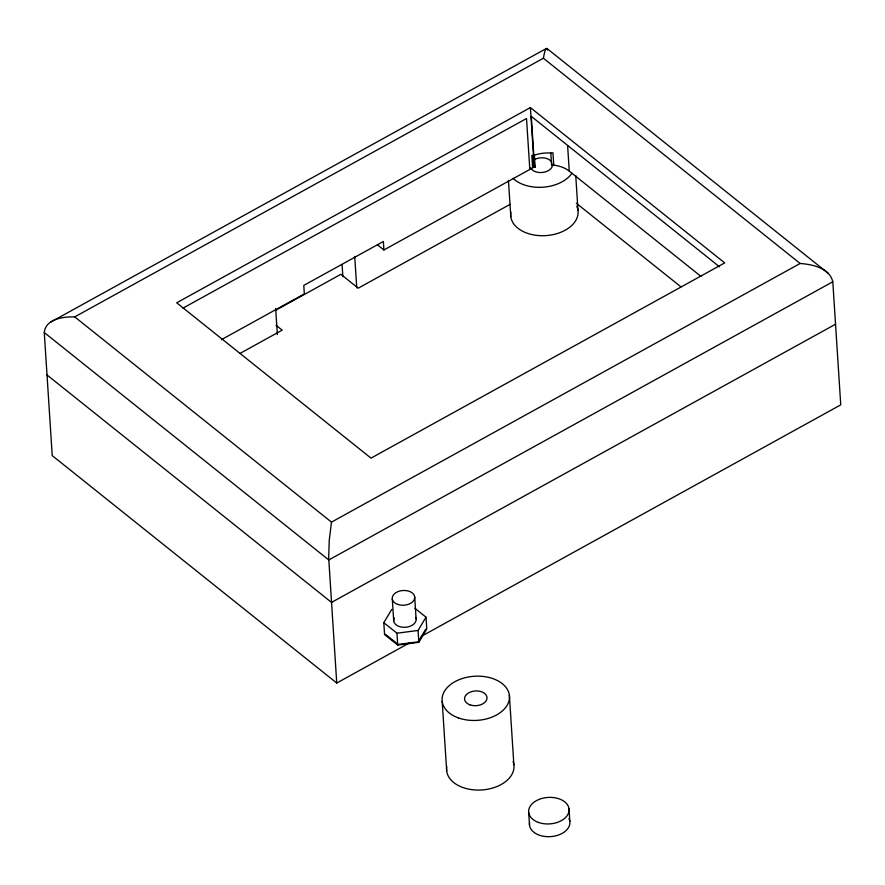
<?xml version="1.0" encoding="UTF-8"?>
<svg xmlns="http://www.w3.org/2000/svg" width="885" height="885" viewBox="0 0 885 885"><rect width="100%" height="100%" fill="white"/><g stroke="black" fill="none" stroke-linecap="round" stroke-linejoin="round"><path stroke-width="1.33" d="M421.349 636.348L840.75 404.865L832.796 281.784C829.588 267.945 812.33 264.372 800.128 263.476L331.488 522.128L329.242 540.292L328.678 557.749L336.742 683.043L409.257 643.019M336.742 683.043L52.226 455.609L44.272 332.528C45.622 318.744 63.654 316.587 74.738 316.885L543.379 58.222C543.832 56.408 545.315 45.069 547.738 50.036M414.877 608.272L426.017 617.166L426.78 629.058L418.837 642.333L397.73 645.088L384.577 634.567L383.802 622.686L391.745 609.4M418.837 642.333L418.074 630.452L426.017 617.166M425.751 629.191L418.196 641.813L398.117 644.435L385.606 634.434M50.854 321.985L546.698 48.31M530.392 107.583L176.701 302.803L371.003 458.131L724.693 262.911L530.392 107.583L533.467 155.118L534.385 155.196A28.132 18.419 -3.7 0 1 550.813 153.05L552.948 152.773L553.722 164.654L551.576 164.942L550.813 153.05M182.996 308.124L526.52 118.513L529.816 169.444M532.991 155.384L533.766 167.265L532.615 167.409L531.841 155.528L533.467 155.118M221.405 339.663L304.329 293.897L303.787 285.401L383.36 241.483L383.913 249.968L533.766 167.265M275.7 310.281L340.88 274.306L358.226 288.178L510.302 204.236M239.946 353.458L282.182 330.149L276.065 325.249M832.796 281.784L328.777 559.962L44.272 332.528M835.54 324.22L331.521 602.408L47.016 374.963M533.677 155.295L534.584 167.287L535.148 167.077L534.385 155.196M534.44 167.177L535.148 167.077M383.802 622.686L396.967 633.206L418.074 630.452M547.251 48.708L828.227 273.31M543.379 58.222L800.128 263.476M719.516 266.816L531.288 116.355L534.584 167.287M551.576 164.942A28.132 18.419 -3.7 0 1 569.265 171.115L700.942 276.374M576.323 203.229L680.952 286.862M377.452 244.802L383.913 249.968M74.738 316.885L331.488 522.128M575.737 175.462L577.994 210.409M567.617 145.649L569.265 171.115M569.011 808.768L569.829 821.501M508.455 180.418L510.8 216.703M528.699 812.552L529.518 825.285M509.373 695.167L513.875 764.773M442.19 701.462L446.693 771.067M414.678 596.811L416.105 618.88M396.967 633.206L397.73 645.088M392.287 598.902L393.714 620.971M354.719 256.44L356.755 287.879M342.075 264.482L342.871 276.784M275.666 308.566L277.348 334.541M415.684 617.431A11.251 7.368 -3.7 0 1 404.699 627.31A11.251 7.368 -3.7 0 1 394.256 617.951M513.057 761.52A33.763 22.103 -3.7 0 1 482.259 789.94A33.763 22.103 -3.7 0 1 446.803 766.51M568.955 818.647A20.255 13.264 -3.7 0 1 551.576 836.546A20.255 13.264 -3.7 0 1 529.595 822.541M552.472 164.123A11.251 7.368 -3.7 0 1 543.368 172.343A11.251 7.368 -3.7 0 1 530.491 167.663M534.33 159.621A11.251 7.368 -3.7 0 1 551.676 162.01M571.942 173.228A33.763 22.103 -3.7 0 1 543.755 187.155A33.763 22.103 -3.7 0 1 512.979 178.261M576.721 206.072A33.763 22.103 -3.7 0 1 547.24 235.498A33.763 22.103 -3.7 0 1 510.922 212.134M397.697 604.4A11.251 7.368 -3.7 0 0 414.722 597.563A11.251 7.368 -3.7 0 0 398.018 591.611A11.251 7.368 -3.7 0 0 397.697 604.4M458.441 717.934A33.763 22.103 -3.7 0 0 509.494 697.435A33.763 22.103 -3.7 0 0 459.403 679.569A33.763 22.103 -3.7 0 0 458.441 717.934M470.001 704.858A11.251 7.368 -3.7 0 0 487.027 698.022A11.251 7.368 -3.7 0 0 470.322 692.07A11.251 7.368 -3.7 0 0 470.001 704.858M538.445 822.431A20.255 13.264 -3.7 0 0 569.088 810.14A20.255 13.264 -3.7 0 0 539.031 799.42A20.255 13.264 -3.7 0 0 538.445 822.431"/></g></svg>
